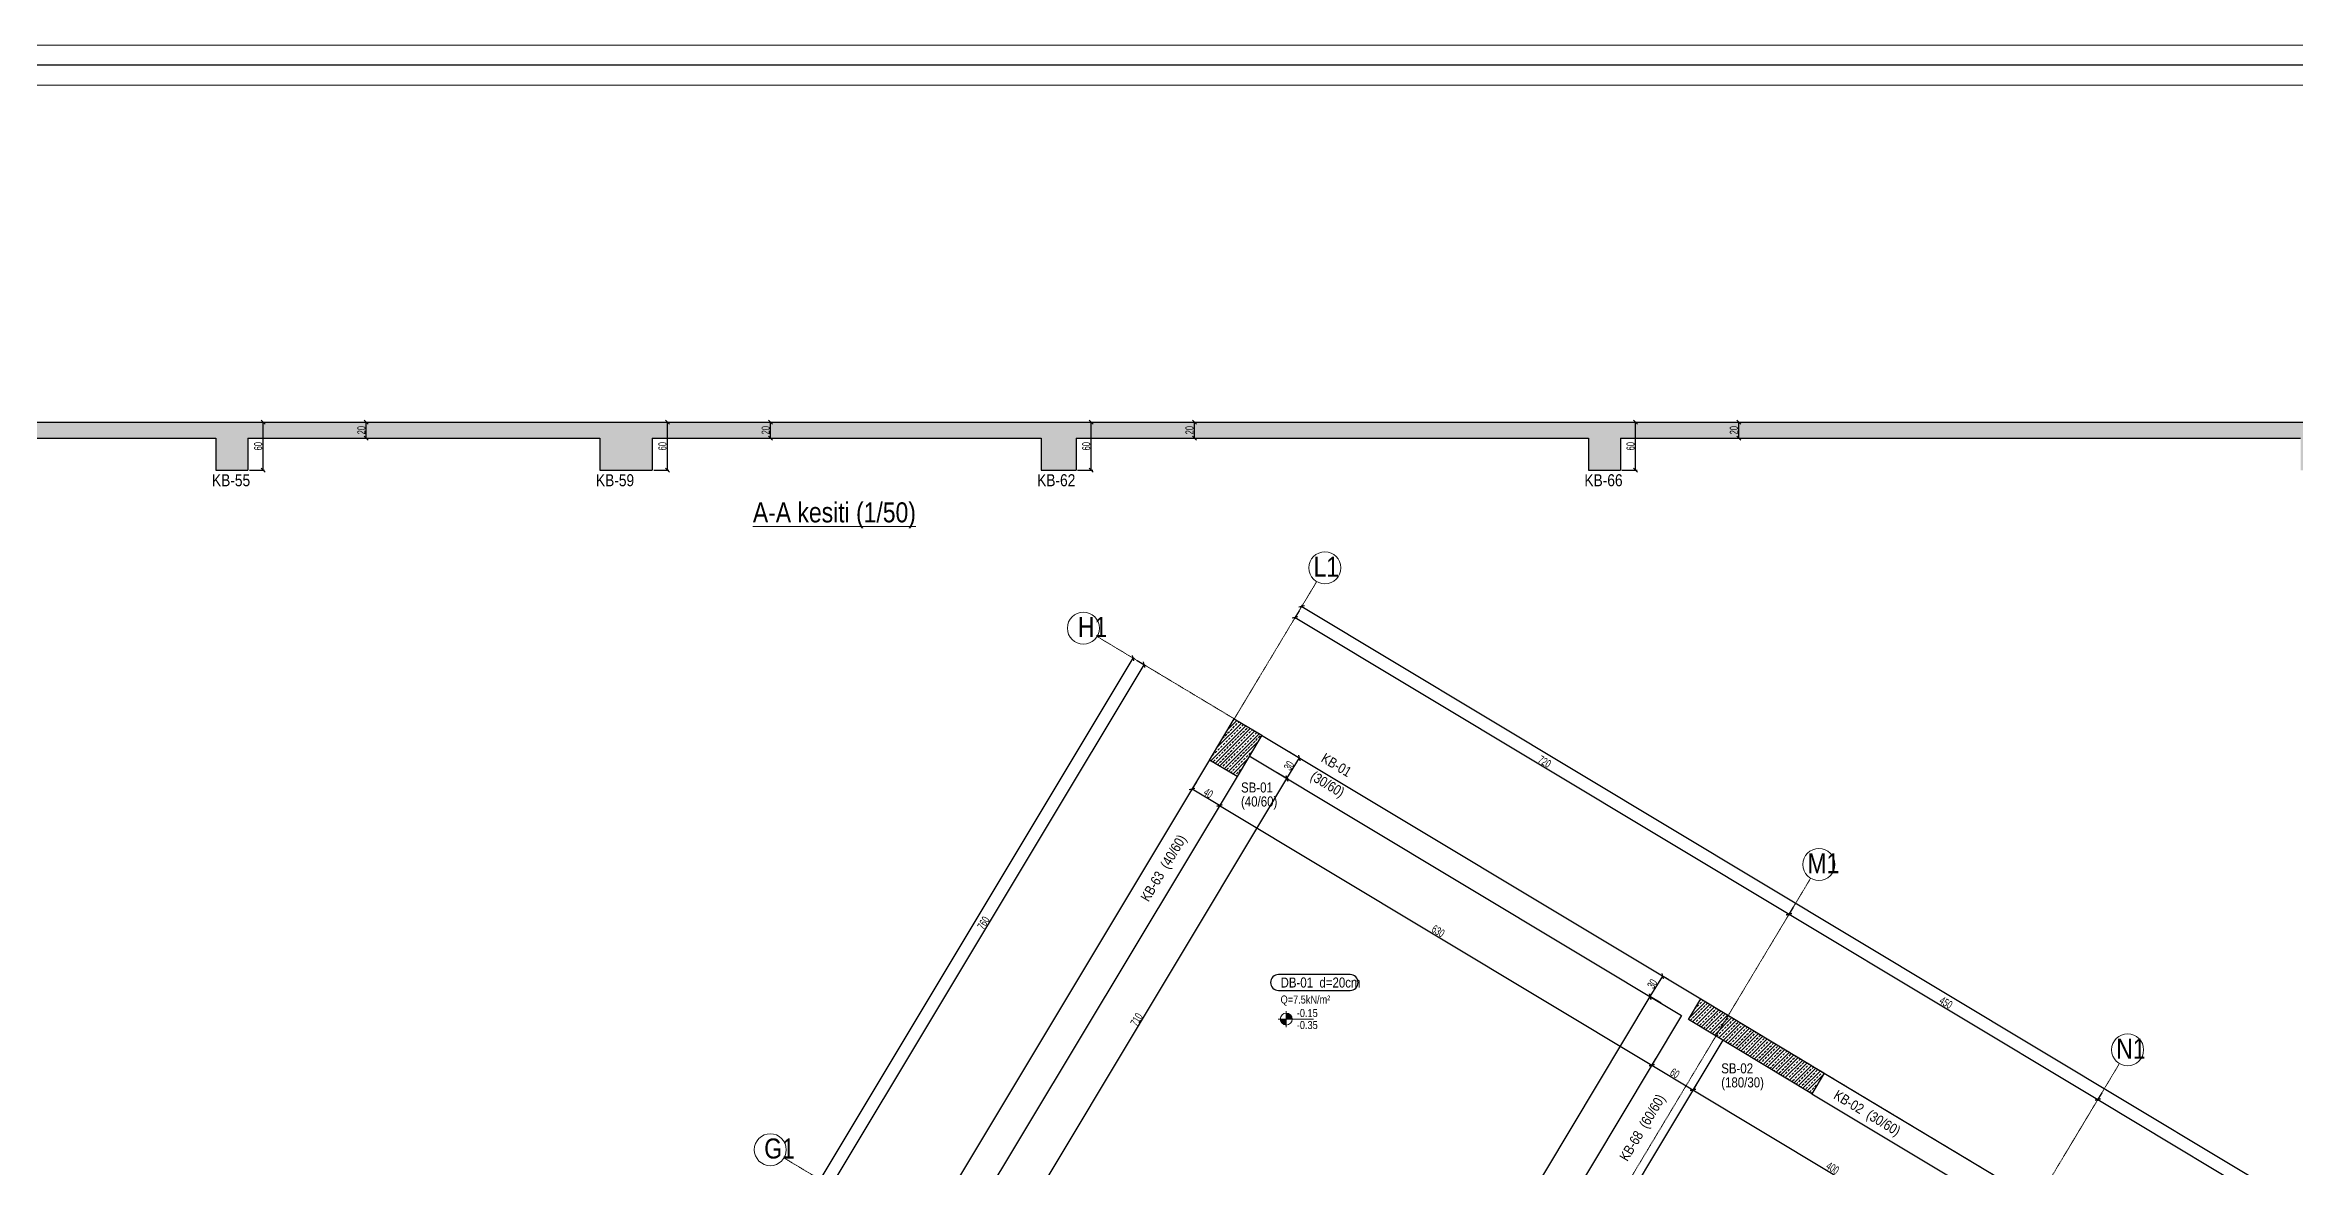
# Model space of a CAD drawing. Header units: millimetres. Extents: x -267 to 94375, y 6431 to 10838.
# Drawn here: x 60152 to 62964, y 9330 to 10732 of the extents above; entities that cross this region are included whole.
import ezdxf

# ---------------------------------------------------------------- set-up
doc = ezdxf.new("R2010")
doc.units = ezdxf.units.MM
doc.header["$LTSCALE"] = 0.0001
doc.linetypes.add('DASHED', pattern=[19.05, 12.7, -6.35])
for name, color, linetype, lineweight in [('AKS BALONU (BEYKENT)', 7, 'Continuous', 20), ('AKS CIZGISI (BEYKENT)', 252, 'DASHED', 20), ('AKS NO (BEYKENT)', 3, 'Continuous', 20), ('AKS OLCU (BEYKENT)', 200, 'Continuous', 20), ('DOSEME ISMI (BEYKENT)', 9, 'Continuous', 20), ('DOSEME PAFTA (BEYKENT)', 3, 'Continuous', 20), ('DOSEME SINIRI (BEYKENT)', 2, 'Continuous', 30), ('KESIT ISMI (BEYKENT)', 6, 'Continuous', 20), ('KIRIS (BEYKENT)', 2, 'Continuous', 30), ('KIRIS ISMI (BEYKENT)', 40, 'Continuous', 20), ('KOLON (BEYKENT)', 3, 'Continuous', 30), ('KOLON ISMI (BEYKENT)', 91, 'Continuous', 20), ('KOT CIZGI (BEYKENT)', 120, 'Continuous', 20), ('KOT YAZI (BEYKENT)', 7, 'Continuous', 20), ('OLCU (BEYKENT)', 14, 'Continuous', 20), ('SHEETSUMMARY-50', 152, 'Continuous', 20), ('SheetView', 40, 'Continuous', 20), ('SheetViewOut', 231, 'Continuous', 20), ('TARAMA (BEYKENT)', 252, 'Continuous', 25), ('YAZI (BEYKENT)', 140, 'Continuous', 20)]:
    doc.layers.add(name, color=color, linetype=linetype, lineweight=lineweight)
doc.styles.add('DSMOLC-50', font='bahnschrift light condensed', dxfattribs={"width": 0.75, "height": 10})
doc.styles.add('KLNOLC-25', font='bahnschrift light condensed', dxfattribs={"width": 0.75, "height": 10})
doc.styles.add('KOT (BEYKENT)', font='')
doc.styles.add('YAZI (BEYKENT)', font='')
doc.styles.get('KOT (BEYKENT)').set_extended_font_data('Bahnschrift Light Condensed')
doc.styles.get('YAZI (BEYKENT)').set_extended_font_data('Bahnschrift Light Condensed')
doc.dimstyles.new('DSMOLC-50', dxfattribs={"dimtxt": 10, "dimasz": 5, "dimexe": 2, "dimexo": 2, "dimgap": 1, "dimtad": 1, "dimdec": 1, "dimrnd": 0.5, "dimzin": 12, "dimdsep": 46, "dimtxsty": 'DSMOLC-50', "dimblk": 'OBLIQUE', "dimblk1": 'OBLIQUE', "dimblk2": 'OBLIQUE', "dimcen": 0, "dimclrt": 7, "dimadec": 0, "dimazin": 0, "dimtfac": 1, "dimtdec": 4, "dimtix": 1, "dimtmove": 2, "dimatfit": 3, "dimfxl": 1, "dimtzin": 0, "dimarcsym": 0})
pattern_1 = [(45, (56234.0714, 6088.7264), (-4.4194174, 4.4194174), []), (45, (56238.491, 6088.7264), (-4.4194174, 4.4194174), [3.125, -1.5625])]

# ---------------------------------------------------------------- blocks, each defined once
blk = doc.blocks.new('_Oblique')
at = {"color": 0, "linetype": 'ByBlock', "lineweight": -2}
blk.add_line((-0.5, -0.5), (0.5, 0.5), dxfattribs=at)
blk = doc.blocks.new('*D1018')
at = {"layer": 'AKS OLCU (BEYKENT)', "color": 0, "lineweight": -2, "transparency": 16777216}
for p, q in [((61719.7, 10025), (61713.5, 10014.7)), ((61714.5, 10016.4), (62331.8, 9645.8)), ((62337, 9654.4), (62330.8, 9644.1))]:
    blk.add_line(p, q, dxfattribs=at)
at = {"layer": 'DEFPOINTS', "color": 0, "lineweight": -3, "transparency": 16777216}
for p in [(61720.7, 10026.7), (62331.8, 9645.8), (62338, 9656.1)]:
    blk.add_point(p, dxfattribs=at)
at = {"layer": 'AKS OLCU (BEYKENT)', "color": 0, "lineweight": -2, "transparency": 16777216, "xscale": 5, "yscale": 5, "zscale": 5}
for p, rotation in [((61714.5, 10016.4), 149.0195588067591), ((62331.8, 9645.8), 329.0195588067592)]:
    blk.add_blockref('_Oblique', p, dxfattribs=dict(at, rotation=rotation))
at = {"layer": 'AKS OLCU (BEYKENT)', "color": 7, "transparency": 16777216, "insert": (62026.3, 9836.3), "char_height": 10, "attachment_point": 5, "rotation": 329.0196, "style": 'DSMOLC-50'}
blk.add_mtext('720', dxfattribs=at)
blk = doc.blocks.new('*D1019')
at = {"layer": 'AKS OLCU (BEYKENT)', "color": 0, "lineweight": -2, "transparency": 16777216}
for p, q in [((62337, 9654.4), (62330.8, 9644.1)), ((62331.8, 9645.8), (62717.6, 9414.2)), ((62722.8, 9422.7), (62716.6, 9412.4))]:
    blk.add_line(p, q, dxfattribs=at)
at = {"layer": 'DEFPOINTS', "color": 0, "lineweight": -3, "transparency": 16777216}
for p in [(62338, 9656.1), (62723.8, 9424.4), (62717.6, 9414.2)]:
    blk.add_point(p, dxfattribs=at)
at = {"layer": 'AKS OLCU (BEYKENT)', "color": 0, "lineweight": -2, "transparency": 16777216, "xscale": 5, "yscale": 5, "zscale": 5}
for p, rotation in [((62331.8, 9645.8), 149.0195588067591), ((62717.6, 9414.2), 329.0195588067592)]:
    blk.add_blockref('_Oblique', p, dxfattribs=dict(at, rotation=rotation))
at = {"layer": 'AKS OLCU (BEYKENT)', "color": 7, "transparency": 16777216, "insert": (62527.9, 9535.2), "char_height": 10, "attachment_point": 5, "rotation": 329.0196, "style": 'DSMOLC-50'}
blk.add_mtext('450', dxfattribs=at)
blk = doc.blocks.new('*D1020')
at = {"layer": 'AKS OLCU (BEYKENT)', "color": 0, "lineweight": -2, "transparency": 16777216}
for p, q in [((62722.8, 9422.7), (62716.6, 9412.4)), ((62717.6, 9414.2), (63103.4, 9182.5)), ((63108.6, 9191.1), (63102.4, 9180.8))]:
    blk.add_line(p, q, dxfattribs=at)
at = {"layer": 'DEFPOINTS', "color": 0, "lineweight": -3, "transparency": 16777216}
for p in [(62723.8, 9424.4), (63103.4, 9182.5), (63109.6, 9192.8)]:
    blk.add_point(p, dxfattribs=at)
at = {"layer": 'AKS OLCU (BEYKENT)', "color": 0, "lineweight": -2, "transparency": 16777216, "xscale": 5, "yscale": 5, "zscale": 5}
for p, rotation in [((62717.6, 9414.2), 149.0195588067591), ((63103.4, 9182.5), 329.0195588067592)]:
    blk.add_blockref('_Oblique', p, dxfattribs=dict(at, rotation=rotation))
at = {"layer": 'AKS OLCU (BEYKENT)', "color": 7, "transparency": 16777216, "insert": (62913.7, 9303.6), "char_height": 10, "attachment_point": 5, "rotation": 329.0196, "style": 'DSMOLC-50'}
blk.add_mtext('450', dxfattribs=at)
blk = doc.blocks.new('*D1023')
at = {"layer": 'AKS OLCU (BEYKENT)', "color": 0, "lineweight": -2, "transparency": 16777216}
for p, q in [((61721.7, 10028.4), (61723.8, 10031.8)), ((61722.8, 10030.1), (64340.7, 8458.3)), ((64339.7, 8456.6), (64341.7, 8460))]:
    blk.add_line(p, q, dxfattribs=at)
at = {"layer": 'DEFPOINTS', "color": 0, "lineweight": -3, "transparency": 16777216}
for p in [(61720.7, 10026.7), (64338.6, 8454.9), (64340.7, 8458.3)]:
    blk.add_point(p, dxfattribs=at)
at = {"layer": 'AKS OLCU (BEYKENT)', "color": 0, "lineweight": -2, "transparency": 16777216, "xscale": 5, "yscale": 5, "zscale": 5}
for p, rotation in [((61722.8, 10030.1), 149.0195588067591), ((64340.7, 8458.3), 329.0195588067592)]:
    blk.add_blockref('_Oblique', p, dxfattribs=dict(at, rotation=rotation))
at = {"layer": 'AKS OLCU (BEYKENT)', "color": 7, "transparency": 16777216, "insert": (63034.9, 9249.5), "char_height": 10, "attachment_point": 5, "rotation": 329.0196, "style": 'DSMOLC-50'}
blk.add_mtext('3053.5', dxfattribs=at)
blk = doc.blocks.new('*D1016')
at = {"layer": 'AKS OLCU (BEYKENT)', "color": 0, "lineweight": -2, "transparency": 16777216}
for p, q in [((61134.7, 9305.9), (61525.9, 9957.5)), ((61517.3, 9962.6), (61527.6, 9956.4)), ((61126.1, 9311), (61136.4, 9304.8))]:
    blk.add_line(p, q, dxfattribs=at)
at = {"layer": 'DEFPOINTS', "color": 0, "lineweight": -3, "transparency": 16777216}
for p in [(61515.6, 9963.6), (61525.9, 9957.5), (61124.4, 9312.1)]:
    blk.add_point(p, dxfattribs=at)
at = {"layer": 'AKS OLCU (BEYKENT)', "color": 0, "lineweight": -2, "transparency": 16777216, "xscale": 5, "yscale": 5, "zscale": 5}
for p, rotation in [((61525.9, 9957.5), 59.02005445018564), ((61134.7, 9305.9), 239.0200544501857)]:
    blk.add_blockref('_Oblique', p, dxfattribs=dict(at, rotation=rotation))
at = {"layer": 'AKS OLCU (BEYKENT)', "color": 7, "transparency": 16777216, "insert": (61325.1, 9634.8), "char_height": 10, "attachment_point": 5, "rotation": 59.0201, "style": 'DSMOLC-50'}
blk.add_mtext('760', dxfattribs=at)
blk = doc.blocks.new('*D1017')
at = {"layer": 'AKS OLCU (BEYKENT)', "color": 0, "lineweight": -2, "transparency": 16777216}
for p, q in [((60382.4, 8083.9), (61512.2, 9965.7)), ((61513.9, 9964.7), (61510.5, 9966.7)), ((60384.1, 8082.8), (60380.6, 8084.9))]:
    blk.add_line(p, q, dxfattribs=at)
at = {"layer": 'DEFPOINTS', "color": 0, "lineweight": -3, "transparency": 16777216}
for p in [(61512.2, 9965.7), (61515.6, 9963.6), (60385.8, 8081.8)]:
    blk.add_point(p, dxfattribs=at)
at = {"layer": 'AKS OLCU (BEYKENT)', "color": 0, "lineweight": -2, "transparency": 16777216, "xscale": 5, "yscale": 5, "zscale": 5}
for p, rotation in [((61512.2, 9965.7), 59.02005445018564), ((60382.4, 8083.9), 239.0200544501857)]:
    blk.add_blockref('_Oblique', p, dxfattribs=dict(at, rotation=rotation))
at = {"layer": 'AKS OLCU (BEYKENT)', "color": 7, "transparency": 16777216, "insert": (60942, 9027.9), "char_height": 10, "attachment_point": 5, "rotation": 59.0201, "style": 'DSMOLC-50'}
blk.add_mtext('2195', dxfattribs=at)
blk = doc.blocks.new('*D1061')
at = {"layer": 'DEFPOINTS', "color": 0, "lineweight": -3, "transparency": 16777216}
for p in [(60406, 10260.5), (60424.9, 10260.5), (60406, 10200.5)]:
    blk.add_point(p, dxfattribs=at)
at = {"layer": 'OLCU (BEYKENT)', "color": 0, "lineweight": -2, "transparency": 16777216}
for p, q in [((60408, 10260.5), (60426.9, 10260.5)), ((60424.9, 10200.5), (60424.9, 10260.5)), ((60408, 10200.5), (60426.9, 10200.5))]:
    blk.add_line(p, q, dxfattribs=at)
at = {"layer": 'OLCU (BEYKENT)', "color": 0, "lineweight": -2, "transparency": 16777216, "xscale": 5, "yscale": 5, "zscale": 5}
for p, rotation in [((60424.9, 10260.5), 90), ((60424.9, 10200.5), 270)]:
    blk.add_blockref('_Oblique', p, dxfattribs=dict(at, rotation=rotation))
at = {"layer": 'OLCU (BEYKENT)', "color": 7, "lineweight": -3, "transparency": 16777216, "insert": (60418.8, 10230.5), "char_height": 10, "attachment_point": 5, "rotation": 90, "style": 'KLNOLC-25'}
blk.add_mtext('60', dxfattribs=at)
blk = doc.blocks.new('*D1062')
at = {"layer": 'DEFPOINTS', "color": 0, "lineweight": -3, "transparency": 16777216}
for p in [(60536.3, 10260.5), (60536.3, 10240.5), (60553.9, 10260.5)]:
    blk.add_point(p, dxfattribs=at)
at = {"layer": 'OLCU (BEYKENT)', "color": 0, "lineweight": -2, "transparency": 16777216}
for p, q in [((60538.3, 10260.5), (60555.9, 10260.5)), ((60538.3, 10240.5), (60555.9, 10240.5)), ((60553.9, 10240.5), (60553.9, 10260.5))]:
    blk.add_line(p, q, dxfattribs=at)
at = {"layer": 'OLCU (BEYKENT)', "color": 0, "lineweight": -2, "transparency": 16777216, "xscale": 5, "yscale": 5, "zscale": 5}
for p, rotation in [((60553.9, 10260.5), 90), ((60553.9, 10240.5), 270)]:
    blk.add_blockref('_Oblique', p, dxfattribs=dict(at, rotation=rotation))
at = {"layer": 'OLCU (BEYKENT)', "color": 7, "lineweight": -3, "transparency": 16777216, "insert": (60547.8, 10250.5), "char_height": 10, "attachment_point": 5, "rotation": 90, "style": 'KLNOLC-25'}
blk.add_mtext('20', dxfattribs=at)
blk = doc.blocks.new('*D1063')
at = {"layer": 'DEFPOINTS', "color": 0, "lineweight": -3, "transparency": 16777216}
for p in [(60911.2, 10260.5), (60930.1, 10260.5), (60911.2, 10200.5)]:
    blk.add_point(p, dxfattribs=at)
at = {"layer": 'OLCU (BEYKENT)', "color": 0, "lineweight": -2, "transparency": 16777216}
for p, q in [((60913.2, 10260.5), (60932.1, 10260.5)), ((60930.1, 10200.5), (60930.1, 10260.5)), ((60913.2, 10200.5), (60932.1, 10200.5))]:
    blk.add_line(p, q, dxfattribs=at)
at = {"layer": 'OLCU (BEYKENT)', "color": 0, "lineweight": -2, "transparency": 16777216, "xscale": 5, "yscale": 5, "zscale": 5}
for p, rotation in [((60930.1, 10260.5), 90), ((60930.1, 10200.5), 270)]:
    blk.add_blockref('_Oblique', p, dxfattribs=dict(at, rotation=rotation))
at = {"layer": 'OLCU (BEYKENT)', "color": 7, "lineweight": -3, "transparency": 16777216, "insert": (60924, 10230.5), "char_height": 10, "attachment_point": 5, "rotation": 90, "style": 'KLNOLC-25'}
blk.add_mtext('60', dxfattribs=at)
blk = doc.blocks.new('*D1064')
at = {"layer": 'DEFPOINTS', "color": 0, "lineweight": -3, "transparency": 16777216}
for p in [(61041.5, 10260.5), (61041.5, 10240.5), (61059.1, 10260.5)]:
    blk.add_point(p, dxfattribs=at)
at = {"layer": 'OLCU (BEYKENT)', "color": 0, "lineweight": -2, "transparency": 16777216}
for p, q in [((61043.5, 10260.5), (61061.1, 10260.5)), ((61043.5, 10240.5), (61061.1, 10240.5)), ((61059.1, 10240.5), (61059.1, 10260.5))]:
    blk.add_line(p, q, dxfattribs=at)
at = {"layer": 'OLCU (BEYKENT)', "color": 0, "lineweight": -2, "transparency": 16777216, "xscale": 5, "yscale": 5, "zscale": 5}
for p, rotation in [((61059.1, 10260.5), 90), ((61059.1, 10240.5), 270)]:
    blk.add_blockref('_Oblique', p, dxfattribs=dict(at, rotation=rotation))
at = {"layer": 'OLCU (BEYKENT)', "color": 7, "lineweight": -3, "transparency": 16777216, "insert": (61053, 10250.5), "char_height": 10, "attachment_point": 5, "rotation": 90, "style": 'KLNOLC-25'}
blk.add_mtext('20', dxfattribs=at)
blk = doc.blocks.new('*D1065')
at = {"layer": 'DEFPOINTS', "color": 0, "lineweight": -3, "transparency": 16777216}
for p in [(61440.8, 10260.5), (61459.7, 10260.5), (61440.8, 10200.5)]:
    blk.add_point(p, dxfattribs=at)
at = {"layer": 'OLCU (BEYKENT)', "color": 0, "lineweight": -2, "transparency": 16777216}
for p, q in [((61442.8, 10260.5), (61461.7, 10260.5)), ((61459.7, 10200.5), (61459.7, 10260.5)), ((61442.8, 10200.5), (61461.7, 10200.5))]:
    blk.add_line(p, q, dxfattribs=at)
at = {"layer": 'OLCU (BEYKENT)', "color": 0, "lineweight": -2, "transparency": 16777216, "xscale": 5, "yscale": 5, "zscale": 5}
for p, rotation in [((61459.7, 10260.5), 90), ((61459.7, 10200.5), 270)]:
    blk.add_blockref('_Oblique', p, dxfattribs=dict(at, rotation=rotation))
at = {"layer": 'OLCU (BEYKENT)', "color": 7, "lineweight": -3, "transparency": 16777216, "insert": (61453.6, 10230.5), "char_height": 10, "attachment_point": 5, "rotation": 90, "style": 'KLNOLC-25'}
blk.add_mtext('60', dxfattribs=at)
blk = doc.blocks.new('*D1066')
at = {"layer": 'DEFPOINTS', "color": 0, "lineweight": -3, "transparency": 16777216}
for p in [(61571.1, 10260.5), (61571.1, 10240.5), (61588.7, 10260.5)]:
    blk.add_point(p, dxfattribs=at)
at = {"layer": 'OLCU (BEYKENT)', "color": 0, "lineweight": -2, "transparency": 16777216}
for p, q in [((61573.1, 10260.5), (61590.7, 10260.5)), ((61573.1, 10240.5), (61590.7, 10240.5)), ((61588.7, 10240.5), (61588.7, 10260.5))]:
    blk.add_line(p, q, dxfattribs=at)
at = {"layer": 'OLCU (BEYKENT)', "color": 0, "lineweight": -2, "transparency": 16777216, "xscale": 5, "yscale": 5, "zscale": 5}
for p, rotation in [((61588.7, 10260.5), 90), ((61588.7, 10240.5), 270)]:
    blk.add_blockref('_Oblique', p, dxfattribs=dict(at, rotation=rotation))
at = {"layer": 'OLCU (BEYKENT)', "color": 7, "lineweight": -3, "transparency": 16777216, "insert": (61582.6, 10250.5), "char_height": 10, "attachment_point": 5, "rotation": 90, "style": 'KLNOLC-25'}
blk.add_mtext('20', dxfattribs=at)
blk = doc.blocks.new('*D1067')
at = {"layer": 'DEFPOINTS', "color": 0, "lineweight": -3, "transparency": 16777216}
for p in [(62121, 10260.5), (62139.9, 10260.5), (62121, 10200.5)]:
    blk.add_point(p, dxfattribs=at)
at = {"layer": 'OLCU (BEYKENT)', "color": 0, "lineweight": -2, "transparency": 16777216}
for p, q in [((62123, 10260.5), (62141.9, 10260.5)), ((62139.9, 10200.5), (62139.9, 10260.5)), ((62123, 10200.5), (62141.9, 10200.5))]:
    blk.add_line(p, q, dxfattribs=at)
at = {"layer": 'OLCU (BEYKENT)', "color": 0, "lineweight": -2, "transparency": 16777216, "xscale": 5, "yscale": 5, "zscale": 5}
for p, rotation in [((62139.9, 10260.5), 90), ((62139.9, 10200.5), 270)]:
    blk.add_blockref('_Oblique', p, dxfattribs=dict(at, rotation=rotation))
at = {"layer": 'OLCU (BEYKENT)', "color": 7, "lineweight": -3, "transparency": 16777216, "insert": (62133.8, 10230.5), "char_height": 10, "attachment_point": 5, "rotation": 90, "style": 'KLNOLC-25'}
blk.add_mtext('60', dxfattribs=at)
blk = doc.blocks.new('*D1068')
at = {"layer": 'DEFPOINTS', "color": 0, "lineweight": -3, "transparency": 16777216}
for p in [(62251.3, 10260.5), (62251.3, 10240.5), (62268.9, 10260.5)]:
    blk.add_point(p, dxfattribs=at)
at = {"layer": 'OLCU (BEYKENT)', "color": 0, "lineweight": -2, "transparency": 16777216}
for p, q in [((62253.3, 10260.5), (62270.9, 10260.5)), ((62253.3, 10240.5), (62270.9, 10240.5)), ((62268.9, 10240.5), (62268.9, 10260.5))]:
    blk.add_line(p, q, dxfattribs=at)
at = {"layer": 'OLCU (BEYKENT)', "color": 0, "lineweight": -2, "transparency": 16777216, "xscale": 5, "yscale": 5, "zscale": 5}
for p, rotation in [((62268.9, 10260.5), 90), ((62268.9, 10240.5), 270)]:
    blk.add_blockref('_Oblique', p, dxfattribs=dict(at, rotation=rotation))
at = {"layer": 'OLCU (BEYKENT)', "color": 7, "lineweight": -3, "transparency": 16777216, "insert": (62262.8, 10250.5), "char_height": 10, "attachment_point": 5, "rotation": 90, "style": 'KLNOLC-25'}
blk.add_mtext('20', dxfattribs=at)
blk = doc.blocks.new('*D1244')
at = {"layer": 'DEFPOINTS', "color": 0, "transparency": 16777216}
for p in [(61626.3, 9791.8), (62160.3, 9457.2), (62166.4, 9467.5)]:
    blk.add_point(p, dxfattribs=at)
at = {"layer": 'OLCU (BEYKENT)', "color": 0, "lineweight": -2, "transparency": 16777216}
for p, q in [((61625.3, 9790), (61619.1, 9779.8)), ((61620.1, 9781.5), (62160.3, 9457.2)), ((62165.4, 9465.7), (62159.2, 9455.5))]:
    blk.add_line(p, q, dxfattribs=at)
at = {"layer": 'OLCU (BEYKENT)', "color": 0, "lineweight": -2, "transparency": 16777216, "xscale": 5, "yscale": 5, "zscale": 5}
for p, rotation in [((61620.1, 9781.5), 149.0196979856256), ((62160.3, 9457.2), 329.0196979856256)]:
    blk.add_blockref('_Oblique', p, dxfattribs=dict(at, rotation=rotation))
at = {"layer": 'OLCU (BEYKENT)', "color": 7, "transparency": 16777216, "insert": (61893.3, 9624.6), "char_height": 10, "attachment_point": 5, "rotation": 329.0197, "style": 'DSMOLC-50'}
blk.add_mtext('630', dxfattribs=at)
blk = doc.blocks.new('*D1245')
at = {"layer": 'DEFPOINTS', "color": 0, "transparency": 16777216}
for p in [(62166.4, 9467.5), (62211.7, 9426.3), (62217.9, 9436.6)]:
    blk.add_point(p, dxfattribs=at)
at = {"layer": 'OLCU (BEYKENT)', "color": 0, "lineweight": -2, "transparency": 16777216}
for p, q in [((62165.4, 9465.7), (62159.2, 9455.5)), ((62160.3, 9457.2), (62211.7, 9426.3)), ((62216.9, 9434.9), (62210.7, 9424.6))]:
    blk.add_line(p, q, dxfattribs=at)
at = {"layer": 'OLCU (BEYKENT)', "color": 0, "lineweight": -2, "transparency": 16777216, "xscale": 5, "yscale": 5, "zscale": 5}
for p, rotation in [((62160.3, 9457.2), 149.0196979856256), ((62211.7, 9426.3), 329.0196979856256)]:
    blk.add_blockref('_Oblique', p, dxfattribs=dict(at, rotation=rotation))
at = {"layer": 'OLCU (BEYKENT)', "color": 7, "transparency": 16777216, "insert": (62189.1, 9447), "char_height": 10, "attachment_point": 5, "rotation": 329.0197, "style": 'DSMOLC-50'}
blk.add_mtext('60', dxfattribs=at)
blk = doc.blocks.new('*D1246')
at = {"layer": 'DEFPOINTS', "color": 0, "transparency": 16777216}
for p in [(62217.9, 9436.6), (62560.8, 9230.7), (62554.6, 9220.4)]:
    blk.add_point(p, dxfattribs=at)
at = {"layer": 'OLCU (BEYKENT)', "color": 0, "lineweight": -2, "transparency": 16777216}
for p, q in [((62216.9, 9434.9), (62210.7, 9424.6)), ((62211.7, 9426.3), (62554.6, 9220.4)), ((62559.8, 9229), (62553.6, 9218.7))]:
    blk.add_line(p, q, dxfattribs=at)
at = {"layer": 'OLCU (BEYKENT)', "color": 0, "lineweight": -2, "transparency": 16777216, "xscale": 5, "yscale": 5, "zscale": 5}
for p, rotation in [((62211.7, 9426.3), 149.0196979856256), ((62554.6, 9220.4), 329.0196979856256)]:
    blk.add_blockref('_Oblique', p, dxfattribs=dict(at, rotation=rotation))
at = {"layer": 'OLCU (BEYKENT)', "color": 7, "transparency": 16777216, "insert": (62386.3, 9328.6), "char_height": 10, "attachment_point": 5, "rotation": 329.0197, "style": 'DSMOLC-50'}
blk.add_mtext('400', dxfattribs=at)
blk = doc.blocks.new('*D1275')
at = {"layer": 'DEFPOINTS', "color": 0, "transparency": 16777216}
for p in [(61592.3, 9812.9), (61585.8, 9802), (61626.3, 9791.8)]:
    blk.add_point(p, dxfattribs=at)
at = {"layer": 'OLCU (BEYKENT)', "color": 0, "lineweight": -2, "transparency": 16777216}
for p, q in [((61591.3, 9811.2), (61584.8, 9800.3)), ((61620.1, 9781.5), (61585.8, 9802)), ((61625.3, 9790), (61619.1, 9779.8))]:
    blk.add_line(p, q, dxfattribs=at)
at = {"layer": 'OLCU (BEYKENT)', "color": 0, "lineweight": -2, "transparency": 16777216, "xscale": 5, "yscale": 5, "zscale": 5}
for p, rotation in [((61585.8, 9802), 149.0196979856256), ((61620.1, 9781.5), 329.0196979856256)]:
    blk.add_blockref('_Oblique', p, dxfattribs=dict(at, rotation=rotation))
at = {"layer": 'OLCU (BEYKENT)', "color": 7, "transparency": 16777216, "insert": (61606.1, 9797), "char_height": 10, "attachment_point": 5, "rotation": 329.0197, "style": 'DSMOLC-50'}
blk.add_mtext('40', dxfattribs=at)
blk = doc.blocks.new('*D1342')
at = {"layer": 'DEFPOINTS', "color": 0, "transparency": 16777216}
for p in [(62158.4, 9542.7), (62173.8, 9533.5), (61832.1, 8910.5)]:
    blk.add_point(p, dxfattribs=at)
at = {"layer": 'OLCU (BEYKENT)', "color": 0, "lineweight": -2, "transparency": 16777216}
for p, q in [((61793, 8934), (62158.4, 9542.7)), ((62172.1, 9534.5), (62156.7, 9543.8)), ((61830.3, 8911.6), (61791.2, 8935))]:
    blk.add_line(p, q, dxfattribs=at)
at = {"layer": 'OLCU (BEYKENT)', "color": 0, "lineweight": -2, "transparency": 16777216, "xscale": 5, "yscale": 5, "zscale": 5}
for p, rotation in [((62158.4, 9542.7), 59.01954552433872), ((61793, 8934), 239.0195455243387)]:
    blk.add_blockref('_Oblique', p, dxfattribs=dict(at, rotation=rotation))
at = {"layer": 'OLCU (BEYKENT)', "color": 7, "transparency": 16777216, "insert": (61970.5, 9241.5), "char_height": 10, "attachment_point": 5, "rotation": 59.0195, "style": 'DSMOLC-50'}
blk.add_mtext('710', dxfattribs=at)
blk = doc.blocks.new('*D1343')
at = {"layer": 'DEFPOINTS', "color": 0, "transparency": 16777216}
for p in [(62173.9, 9568.4), (62182.3, 9563.4), (62173.8, 9533.5)]:
    blk.add_point(p, dxfattribs=at)
at = {"layer": 'OLCU (BEYKENT)', "color": 0, "lineweight": -2, "transparency": 16777216}
for p, q in [((62158.4, 9542.7), (62173.9, 9568.4)), ((62180.6, 9564.4), (62172.1, 9569.5)), ((62172.1, 9534.5), (62156.7, 9543.8))]:
    blk.add_line(p, q, dxfattribs=at)
at = {"layer": 'OLCU (BEYKENT)', "color": 0, "lineweight": -2, "transparency": 16777216, "xscale": 5, "yscale": 5, "zscale": 5}
for p, rotation in [((62173.9, 9568.4), 59.01954552433872), ((62158.4, 9542.7), 239.0195455243387)]:
    blk.add_blockref('_Oblique', p, dxfattribs=dict(at, rotation=rotation))
at = {"layer": 'OLCU (BEYKENT)', "color": 7, "transparency": 16777216, "insert": (62160.9, 9558.7), "char_height": 10, "attachment_point": 5, "rotation": 59.0195, "style": 'DSMOLC-50'}
blk.add_mtext('30', dxfattribs=at)
blk = doc.blocks.new('*D1347')
at = {"layer": 'DEFPOINTS', "color": 0, "transparency": 16777216}
for p in [(61690.3, 9823.8), (61704.4, 9815.3), (61319.4, 9218.3)]:
    blk.add_point(p, dxfattribs=at)
at = {"layer": 'OLCU (BEYKENT)', "color": 0, "lineweight": -2, "transparency": 16777216}
for p, q in [((61338.9, 9206.6), (61704.4, 9815.3)), ((61692, 9822.8), (61706.2, 9814.3)), ((61321.1, 9217.3), (61340.6, 9205.6))]:
    blk.add_line(p, q, dxfattribs=at)
at = {"layer": 'OLCU (BEYKENT)', "color": 0, "lineweight": -2, "transparency": 16777216, "xscale": 5, "yscale": 5, "zscale": 5}
for p, rotation in [((61704.4, 9815.3), 59.01239547672013), ((61338.9, 9206.6), 239.0123954767201)]:
    blk.add_blockref('_Oblique', p, dxfattribs=dict(at, rotation=rotation))
at = {"layer": 'OLCU (BEYKENT)', "color": 7, "transparency": 16777216, "insert": (61516.4, 9514.1), "char_height": 10, "attachment_point": 5, "rotation": 59.0124, "style": 'DSMOLC-50'}
blk.add_mtext('710', dxfattribs=at)
blk = doc.blocks.new('*D1348')
at = {"layer": 'DEFPOINTS', "color": 0, "transparency": 16777216}
for p in [(61705.7, 9849.5), (61719.9, 9841), (61690.3, 9823.8)]:
    blk.add_point(p, dxfattribs=at)
at = {"layer": 'OLCU (BEYKENT)', "color": 0, "lineweight": -2, "transparency": 16777216}
for p, q in [((61704.4, 9815.3), (61719.9, 9841)), ((61707.4, 9848.5), (61721.6, 9840)), ((61692, 9822.8), (61706.2, 9814.3))]:
    blk.add_line(p, q, dxfattribs=at)
at = {"layer": 'OLCU (BEYKENT)', "color": 0, "lineweight": -2, "transparency": 16777216, "xscale": 5, "yscale": 5, "zscale": 5}
for p, rotation in [((61719.9, 9841), 59.01239547672013), ((61704.4, 9815.3), 239.0123954767201)]:
    blk.add_blockref('_Oblique', p, dxfattribs=dict(at, rotation=rotation))
at = {"layer": 'OLCU (BEYKENT)', "color": 7, "transparency": 16777216, "insert": (61706.9, 9831.3), "char_height": 10, "attachment_point": 5, "rotation": 59.0124, "style": 'DSMOLC-50'}
blk.add_mtext('30', dxfattribs=at)

msp = doc.modelspace()

# ---------------------------------------------------------------- hatches: boundary and pattern name
at = {"layer": 'KOT CIZGI (BEYKENT)'}
h = msp.add_hatch(color=256, dxfattribs=at)
h.dxf.hatch_style = 1
h.paths.add_polyline_path([(61703.49, 9514.74), (61695.99, 9514.74, 0.4142136), (61703.49, 9507.24)])
h = msp.add_hatch(color=256, dxfattribs=at)
h.dxf.hatch_style = 1
h.paths.add_polyline_path([(61703.49, 9522.24), (61703.49, 9514.74), (61710.99, 9514.74, 0.4142136)])
at = {"layer": 'TARAMA (BEYKENT)', "lineweight": -3}
h = msp.add_hatch(dxfattribs=at)
h.set_pattern_fill('ANSI33', color=256)
h.set_pattern_definition([(45, (56234.0714, 5999.458), (-4.490128, 4.490128), []), (45, (56238.5616, 5999.458), (-4.490128, 4.490128), [3.175, -1.5875])])
h.paths.add_polyline_path([(58166.04, 10240.47), (58700.96, 10240.47), (58700.96, 10200.47), (58741.04, 10200.47), (58741.04, 10240.47), (59225.44, 10240.47), (59225.44, 10200.47), (59265.46, 10200.47), (59265.46, 10240.47), (59658.15, 10240.47), (59658.15, 10200.47), (59699.35, 10200.47), (59699.35, 10240.47), (60366.04, 10240.47), (60366.04, 10200.47), (60406.04, 10200.47), (60406.04, 10240.47), (60845.86, 10240.47), (60845.86, 10200.47), (60911.25, 10200.47), (60911.25, 10240.47), (61397.18, 10240.47), (61397.18, 10200.47), (61440.78, 10200.47), (61440.78, 10240.47), (62081.04, 10240.47), (62081.04, 10200.47), (62121.04, 10200.47), (62121.04, 10240.47), (62971.04, 10240.47), (62971.04, 10200.47), (63011.04, 10200.47), (63011.04, 10240.47), (63518.33, 10240.47), (63518.33, 10200.47), (63560.5, 10200.47), (63560.5, 10240.47), (64226.03, 10240.47), (64226.03, 10200.47), (64256.11, 10200.47), (64256.11, 10260.47), (58136.04, 10260.47), (58136.04, 10200.47), (58166.04, 10200.47)])
at = {"layer": 'TARAMA (BEYKENT)'}
h = msp.add_hatch(dxfattribs=at)
h.set_pattern_fill('ANSI33', color=256, style=0, pattern_type=0)
h.set_pattern_definition(pattern_1)
h.paths.add_polyline_path([(61638.56, 9889.85), (61672.85, 9869.26), (61641.97, 9817.82), (61607.67, 9838.41)], flags=0)
h = msp.add_hatch(dxfattribs=at)
h.set_pattern_fill('ANSI33', color=256, style=0, pattern_type=0)
h.set_pattern_definition(pattern_1)
h.paths.add_polyline_path([(62221.55, 9539.82), (62375.87, 9447.17), (62360.43, 9421.45), (62206.11, 9514.1)], flags=0)

# ---------------------------------------------------------------- linework, layer by layer
at = {"layer": 'AKS BALONU (BEYKENT)'}
for centre in [(61751.8, 10078.46), (61449.94, 10003.07), (62369.09, 9707.85), (62754.89, 9476.21), (61058.73, 9351.48)]:
    msp.add_circle(centre, 20, dxfattribs=at)
at = {"layer": 'AKS CIZGISI (BEYKENT)'}
for p, q in [((61741.51, 10061.32), (60198.68, 7491.62)), ((61467.08, 9992.77), (64256.03, 8318.33)), ((62358.79, 9690.7), (61233.29, 7816.1)), ((62744.6, 9459.07), (61721.22, 7754.56)), ((61075.88, 9341.19), (63360.47, 7969.59))]:
    msp.add_line(p, q, dxfattribs=at)
at = {"layer": 'DOSEME PAFTA (BEYKENT)', "lineweight": -3}
msp.add_lwpolyline([(61693.78, 9550.46), (61783.39, 9550.46, 1), (61783.39, 9570.25), (61693.78, 9570.25, 1)], format="xyb", close=True, dxfattribs=at)
at = {"layer": 'DOSEME SINIRI (BEYKENT)'}
for p, q in [((58136.04, 10260.47), (64256.11, 10260.47)), ((59699.35, 10240.47), (60366.04, 10240.47)), ((60366.04, 10240.47), (60366.04, 10200.47)), ((60406.04, 10240.47), (60406.04, 10200.47)), ((60406.04, 10240.47), (60845.86, 10240.47)), ((60845.86, 10240.47), (60845.86, 10200.47)), ((60911.25, 10240.47), (60911.25, 10200.47)), ((60911.25, 10240.47), (61397.18, 10240.47)), ((61397.18, 10240.47), (61397.18, 10200.47)), ((61440.78, 10240.47), (61440.78, 10200.47)), ((61440.78, 10240.47), (62081.04, 10240.47)), ((62081.04, 10240.47), (62081.04, 10200.47)), ((62121.04, 10240.47), (62121.04, 10200.47)), ((62121.04, 10240.47), (62971.04, 10240.47)), ((60366.04, 10200.47), (60406.04, 10200.47)), ((60845.86, 10200.47), (60911.25, 10200.47)), ((61397.18, 10200.47), (61440.78, 10200.47)), ((62081.04, 10200.47), (62121.04, 10200.47))]:
    msp.add_line(p, q, dxfattribs=at)
at = {"layer": 'KIRIS (BEYKENT)'}
for p, q in [((61672.76, 9869.31), (62221.55, 9539.82)), ((61657.32, 9843.59), (62197.53, 9519.25)), ((61607.71, 9838.5), (61247.39, 9238.36)), ((61642, 9817.91), (61291.94, 9234.83)), ((62197.53, 9519.25), (61832.06, 8910.54)), ((62249.03, 9488.45), (61883.51, 8879.65)), ((62375.87, 9447.16), (62590.2, 9318.48)), ((62360.43, 9421.45), (62574.77, 9292.76))]:
    msp.add_line(p, q, dxfattribs=at)
at = {"layer": 'KOLON (BEYKENT)'}
for points in [[(61638.56, 9889.85), (61672.85, 9869.26), (61641.97, 9817.82), (61607.67, 9838.41)], [(62221.55, 9539.82), (62375.87, 9447.17), (62360.43, 9421.45), (62206.11, 9514.1)]]:
    msp.add_lwpolyline(points, close=True, dxfattribs=at)
at = {"layer": 'KOT CIZGI (BEYKENT)'}
for p, q in [((61693.49, 9514.74), (61737.52, 9514.74)), ((61703.49, 9524.74), (61703.49, 9504.74))]:
    msp.add_line(p, q, dxfattribs=at)
msp.add_circle((61703.49, 9514.74), 7.5, dxfattribs=at)
at = {"layer": 'SHEETSUMMARY-50', "const_width": 2, "flags": 128}
msp.add_lwpolyline([(57239.42, 6556.81), (72579.28, 6556.81), (72579.28, 10706.81), (57239.42, 10706.81)], close=True, dxfattribs=at)
at = {"layer": 'SheetView'}
msp.add_lwpolyline([(57264.42, 6581.81), (71954.28, 6581.81), (71954.28, 10681.81), (57264.42, 10681.81)], close=True, dxfattribs=at)
at = {"layer": 'SheetViewOut'}
msp.add_lwpolyline([(57214.42, 6531.81), (72604.28, 6531.81), (72604.28, 10731.81), (57214.42, 10731.81)], close=True, dxfattribs=at)

# ---------------------------------------------------------------- texts
at = {"layer": 'AKS NO (BEYKENT)', "style": 'YAZI (BEYKENT)'}
for s, p in [('L1', (61737.58, 10067.46)), ('H1', (61443.15, 9992.07)), ('M1', (62354.86, 9696.85)), ('N1', (62740.67, 9465.21)), ('G1', (61051.13, 9340.48))]:
    msp.add_text(s, height=25, dxfattribs=at).set_placement(p)
at = {"layer": 'DOSEME ISMI (BEYKENT)', "style": 'YAZI (BEYKENT)'}
msp.add_text('DB-01  d=20cm', height=12.5, dxfattribs=at).set_placement((61696.42, 9554.12))
at = {"layer": 'KESIT ISMI (BEYKENT)', "style": 'YAZI (BEYKENT)'}
msp.add_text('%%UA-A kesiti (1/50)', height=25, dxfattribs=at).set_placement((61037.01, 10135.34))
at = {"layer": 'KIRIS ISMI (BEYKENT)', "style": 'YAZI (BEYKENT)'}
for s, p in [('KB-55', (60361.04, 10180.47)), ('KB-59', (60840.86, 10180.47)), ('KB-62', (61392.18, 10180.47)), ('KB-66', (62076.04, 10180.47))]:
    msp.add_text(s, height=15, dxfattribs=at).set_placement(p)
for s, rotation, p in [('KB-01', 329.01956, (61745.99, 9837.11)), ('(30/60)', 329.01956, (61732.48, 9814.6)), ('KB-63  (40/60)', 59.01964, (61531.36, 9660.33)), ('KB-68  (60/60)', 59.01964, (62129.79, 9335.98)), ('KB-02  (30/60)', 329.01956, (62386.36, 9416.08))]:
    msp.add_text(s, height=12.5, rotation=rotation, dxfattribs=at).set_placement(p)
at = {"layer": 'KOLON ISMI (BEYKENT)', "style": 'YAZI (BEYKENT)'}
for s, p in [('SB-01', (61646.96, 9797.82)), ('(40/60)', (61646.96, 9780.32)), ('SB-02', (62247.05, 9446.85)), ('(180/30)', (62247.05, 9429.35))]:
    msp.add_text(s, height=12.5, dxfattribs=at).set_placement(p)
at = {"layer": 'KOT YAZI (BEYKENT)', "style": 'KOT (BEYKENT)'}
for s, p in [(' -0.15', (61713.49, 9517.24)), (' -0.35', (61713.49, 9502.24))]:
    msp.add_text(s, height=10, dxfattribs=at).set_placement(p)
at = {"layer": 'YAZI (BEYKENT)', "style": 'YAZI (BEYKENT)'}
msp.add_text('Q=7.5kN/m²', height=10, dxfattribs=at).set_placement((61696.42, 9534.12))

# ---------------------------------------------------------------- dimensions: what is measured, and where the dimension line sits
at = {"layer": 'AKS OLCU (BEYKENT)'}
for base, p1, p2, angle, picture, middle in [((62331.83, 9645.79), (61720.72, 10026.69), (62338, 9656.08), 329.01956, '*D1018', (62026.33, 9836.33)), ((64340.7, 8458.33), (61720.72, 10026.69), (64338.64, 8454.9), 329.01956, '*D1023', (63034.88, 9249.46)), ((61512.17, 9965.7), (60385.78, 8081.81), (61515.6, 9963.64), 59.02005, '*D1017', (60942.03, 9027.92)), ((61525.89, 9957.46), (61124.4, 9312.06), (61515.6, 9963.64), 59.02005, '*D1016', (61325.06, 9634.81)), ((62717.63, 9414.15), (62338, 9656.08), (62723.81, 9424.44), 329.01956, '*D1019', (62527.87, 9535.2)), ((63103.44, 9182.52), (62723.81, 9424.44), (63109.61, 9192.81), 329.01956, '*D1020', (62913.68, 9303.57))]:
    dim = msp.add_linear_dim(base=base, p1=p1, p2=p2, angle=angle, dimstyle='DSMOLC-50', dxfattribs=at)
    dim.commit()
    dim.dimension.update_dxf_attribs({"geometry": picture, "text_midpoint": middle})
at = {"layer": 'OLCU (BEYKENT)', "lineweight": -3}
for base, p1, p2, picture, middle in [((60424.94, 10260.47), (60406.04, 10200.47), (60406.04, 10260.47), '*D1061', (60418.83, 10230.47)), ((60553.92, 10260.47), (60536.31, 10240.47), (60536.31, 10260.47), '*D1062', (60547.81, 10250.47)), ((60930.15, 10260.47), (60911.25, 10200.47), (60911.25, 10260.47), '*D1063', (60924.04, 10230.47)), ((61059.13, 10260.47), (61041.53, 10240.47), (61041.53, 10260.47), '*D1064', (61053.02, 10250.47)), ((61459.68, 10260.47), (61440.78, 10200.47), (61440.78, 10260.47), '*D1065', (61453.58, 10230.47)), ((61588.66, 10260.47), (61571.06, 10240.47), (61571.06, 10260.47), '*D1066', (61582.56, 10250.47)), ((62139.94, 10260.47), (62121.04, 10200.47), (62121.04, 10260.47), '*D1067', (62133.83, 10230.47)), ((62268.92, 10260.47), (62251.31, 10240.47), (62251.31, 10260.47), '*D1068', (62262.81, 10250.47))]:
    dim = msp.add_linear_dim(base=base, p1=p1, p2=p2, angle=90, dimstyle='DSMOLC-50', override={"dimtxsty": 'KLNOLC-25'}, dxfattribs=at)
    dim.commit()
    dim.dimension.update_dxf_attribs({"geometry": picture, "text_midpoint": middle})
at = {"layer": 'OLCU (BEYKENT)'}
for base, p1, p2, angle, picture, middle in [((61719.88, 9840.99), (61690.28, 9823.8), (61705.71, 9849.5), 239.0124, '*D1348', (61706.93, 9831.29)), ((61704.45, 9815.3), (61319.39, 9218.35), (61690.28, 9823.8), 239.0124, '*D1347', (61516.44, 9514.1)), ((61585.84, 9802.05), (61626.3, 9791.76), (61592.35, 9812.89), 329.0197, '*D1275', (61606.12, 9796.99)), ((62160.26, 9457.17), (61626.3, 9791.76), (62166.44, 9467.46), 329.0197, '*D1244', (61893.33, 9624.55)), ((62173.86, 9568.45), (62173.79, 9533.51), (62182.34, 9563.36), 239.01955, '*D1343', (62160.91, 9558.73)), ((62158.42, 9542.73), (61832.06, 8910.54), (62173.79, 9533.51), 239.01955, '*D1342', (61970.45, 9241.52)), ((62211.7, 9426.28), (62166.44, 9467.46), (62217.88, 9436.57), 329.0197, '*D1245', (62189.12, 9446.96)), ((62554.64, 9220.39), (62217.88, 9436.57), (62560.81, 9230.68), 329.0197, '*D1246', (62386.31, 9328.57))]:
    dim = msp.add_linear_dim(base=base, p1=p1, p2=p2, angle=angle, dimstyle='DSMOLC-50', dxfattribs=at)
    dim.commit()
    dim.dimension.update_dxf_attribs({"geometry": picture, "text_midpoint": middle})

doc.saveas('drawing.dxf')
